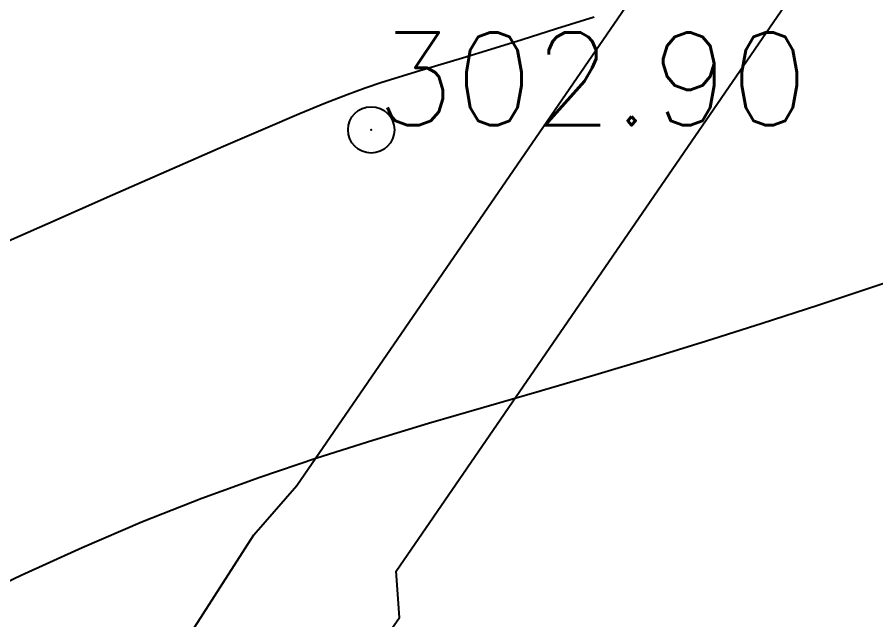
# Model space of a CAD drawing. Header units: millimetres. Extents: x 524954 to 526204, y 9523489 to 9524010.
# Drawn here: x 526043.15 to 526052.41, y 9523815.56 to 9523822.06 of the extents above; entities that cross this region are included whole.
import ezdxf

# ---------------------------------------------------------------- set-up
doc = ezdxf.new("R2010")
doc.units = ezdxf.units.MM
doc.header["$PDMODE"] = 32
doc.header["$PDSIZE"] = 0.5
for name, color, linetype in [('CN_01_00', 3, 'Continuous'), ('CN_02_00', 4, 'Continuous'), ('PLUME_5', 6, 'Continuous'), ('PLUME_6', 2, 'Continuous'), ('TopoAlt', 3, 'Continuous'), ('TOPOJIS', 7, 'Continuous')]:
    doc.layers.add(name, color=color, linetype=linetype)
doc.styles.add('Simplex 1.0', font='Simplex.shx', dxfattribs={"width": 0.99, "height": 1})

# ---------------------------------------------------------------- blocks, each defined once
blk = doc.blocks.new('TCPOINT M')
at = {"color": 0}
blk.add_point((0, 0), dxfattribs=at)
at = {"layer": 'TopoAlt', "style": 'Simplex 1.0', "width": 0.99}
blk.add_attdef('ALT', (0.15, 0.15), '', height=1, dxfattribs=at)

msp = doc.modelspace()

# ---------------------------------------------------------------- linework, layer by layer
at = {"layer": 'CN_01_00', "elevation": 303, "flags": 128}
msp.add_lwpolyline([(526042.7517, 9523819.5124), (526043.4815, 9523819.8336), (526044.179, 9523820.1412), (526044.8184, 9523820.4229), (526045.3737, 9523820.6662), (526045.8263, 9523820.8623), (526046.1872, 9523821.0156), (526046.4747, 9523821.1338), (526046.7072, 9523821.2247), (526046.9032, 9523821.2961), (526047.081, 9523821.3557), (526047.2591, 9523821.4113), (526047.4557, 9523821.4707), (526047.6861, 9523821.5402), (526047.9529, 9523821.6214), (526048.2556, 9523821.7142), (526048.5934, 9523821.8187), (526048.966, 9523821.935), (526049.3726, 9523822.0633)], dxfattribs=at)
at = {"layer": 'CN_02_00', "elevation": 302, "flags": 128}
msp.add_lwpolyline([(526042.543, 9523815.7337), (526043.1924, 9523816.0421), (526043.8491, 9523816.3406), (526044.5015, 9523816.6195), (526045.1403, 9523816.8717), (526045.7656, 9523817.0991), (526046.38, 9523817.3065), (526046.986, 9523817.4984), (526047.5862, 9523817.6792), (526048.1831, 9523817.8535), (526048.7793, 9523818.0259), (526049.3773, 9523818.2009), (526049.9787, 9523818.382), (526050.5819, 9523818.5688), (526051.1843, 9523818.7598), (526051.7831, 9523818.9537), (526052.3758, 9523819.149), (526052.9598, 9523819.3442)], dxfattribs=at)
at = {"layer": 'PLUME_5'}
msp.add_lwpolyline([(526028.4271, 9523792.1533), (526034.3638, 9523800.1066), (526040.3006, 9523808.0598), (526045.7023, 9523816.4754), (526046.1646, 9523817.0105), (526051.6027, 9523824.9274), (526051.5663, 9523825.4261), (526057.0043, 9523833.3429), (526061.9074, 9523841.7221), (526067.309, 9523850.1377), (526072.7107, 9523858.5533), (526074.487, 9523861.6909)], dxfattribs=at)
at = {"layer": 'PLUME_6'}
msp.add_lwpolyline([(526029.4972, 9523791.2287), (526035.434, 9523799.182), (526041.3708, 9523807.1353), (526047.2711, 9523815.5873), (526047.2347, 9523816.0859), (526052.6728, 9523824.0028), (526052.6364, 9523824.5015), (526058.0745, 9523832.4184), (526063.4398, 9523841.3326), (526068.8415, 9523849.7482), (526074.2432, 9523858.1638), (526076.0559, 9523860.8027)], dxfattribs=at)

# ---------------------------------------------------------------- block references
at = {"layer": 'TOPOJIS'}
ref = msp.add_blockref('TCPOINT M', (526046.9673, 9523820.843, 302.9), dxfattribs=at)
ref.add_attrib('ALT', '302.90', (526047.0173, 9523820.893, 302.9), dxfattribs={"layer": 'TopoAlt', "height": 1, "style": 'Simplex 1.0', "width": 0.99})

doc.saveas('drawing.dxf')
